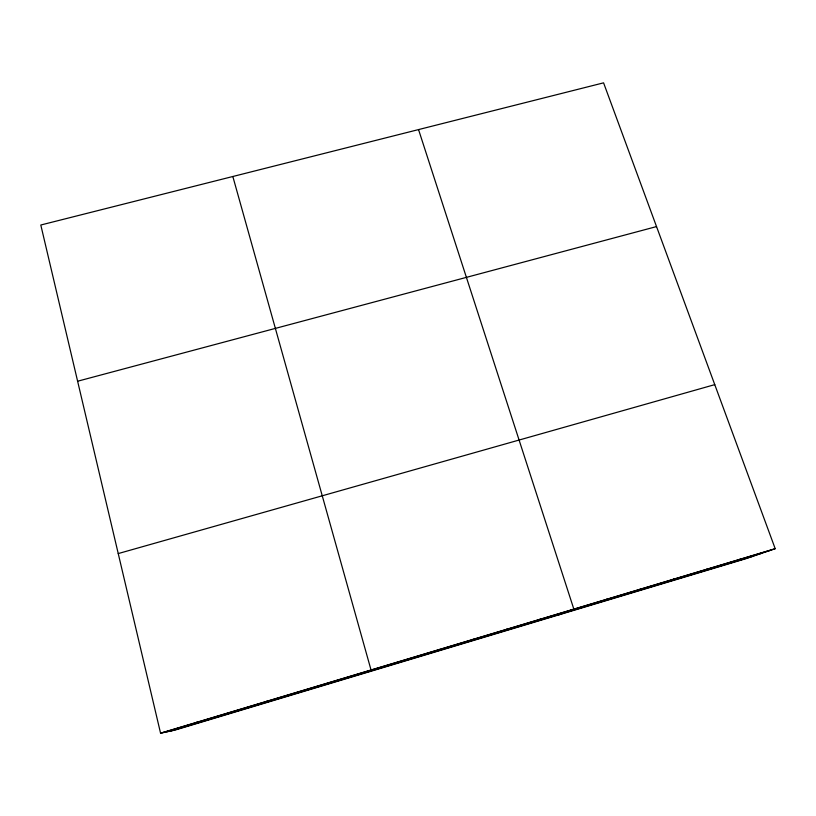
<?xml version="1.0" encoding="UTF-8"?>
<svg xmlns="http://www.w3.org/2000/svg" width="816" height="816" viewBox="0 0 816 816"><rect width="100%" height="100%" fill="white"/><g stroke="black" fill="none" stroke-linecap="round" stroke-linejoin="round"><path stroke-width="1.22" d="M369.954 671.568L371.035 669.987L232.835 176.501M438.631 649.873L439.467 649.444M472.199 639.795L473.372 639.275M505.563 629.779L507.062 629.156M538.723 619.834L540.559 619.109M558.205 615.05L573.842 609.113L418.547 129.591M605.441 599.801L607.92 598.893M638.979 589.733L641.794 588.724M672.323 579.727L675.454 578.626M705.463 569.782L708.91 568.579M738.388 559.898L742.162 558.603M775.2 548.689L745.61 558.787L175.114 730.065L160.558 733.156L40.8 225.012L603.575 82.844L775.2 548.689L160.558 733.156M162.568 732.727L771.12 550.076M166.892 731.809L762.348 553.075M171.156 730.901L753.678 556.033M118.238 553.574L714.765 384.632M77.612 381.225L656.533 226.583M196.187 722.456L197.829 722.14M231.591 711.838L232.866 711.623M266.781 701.27L267.689 701.179M301.747 690.775L302.308 690.785"/></g></svg>
